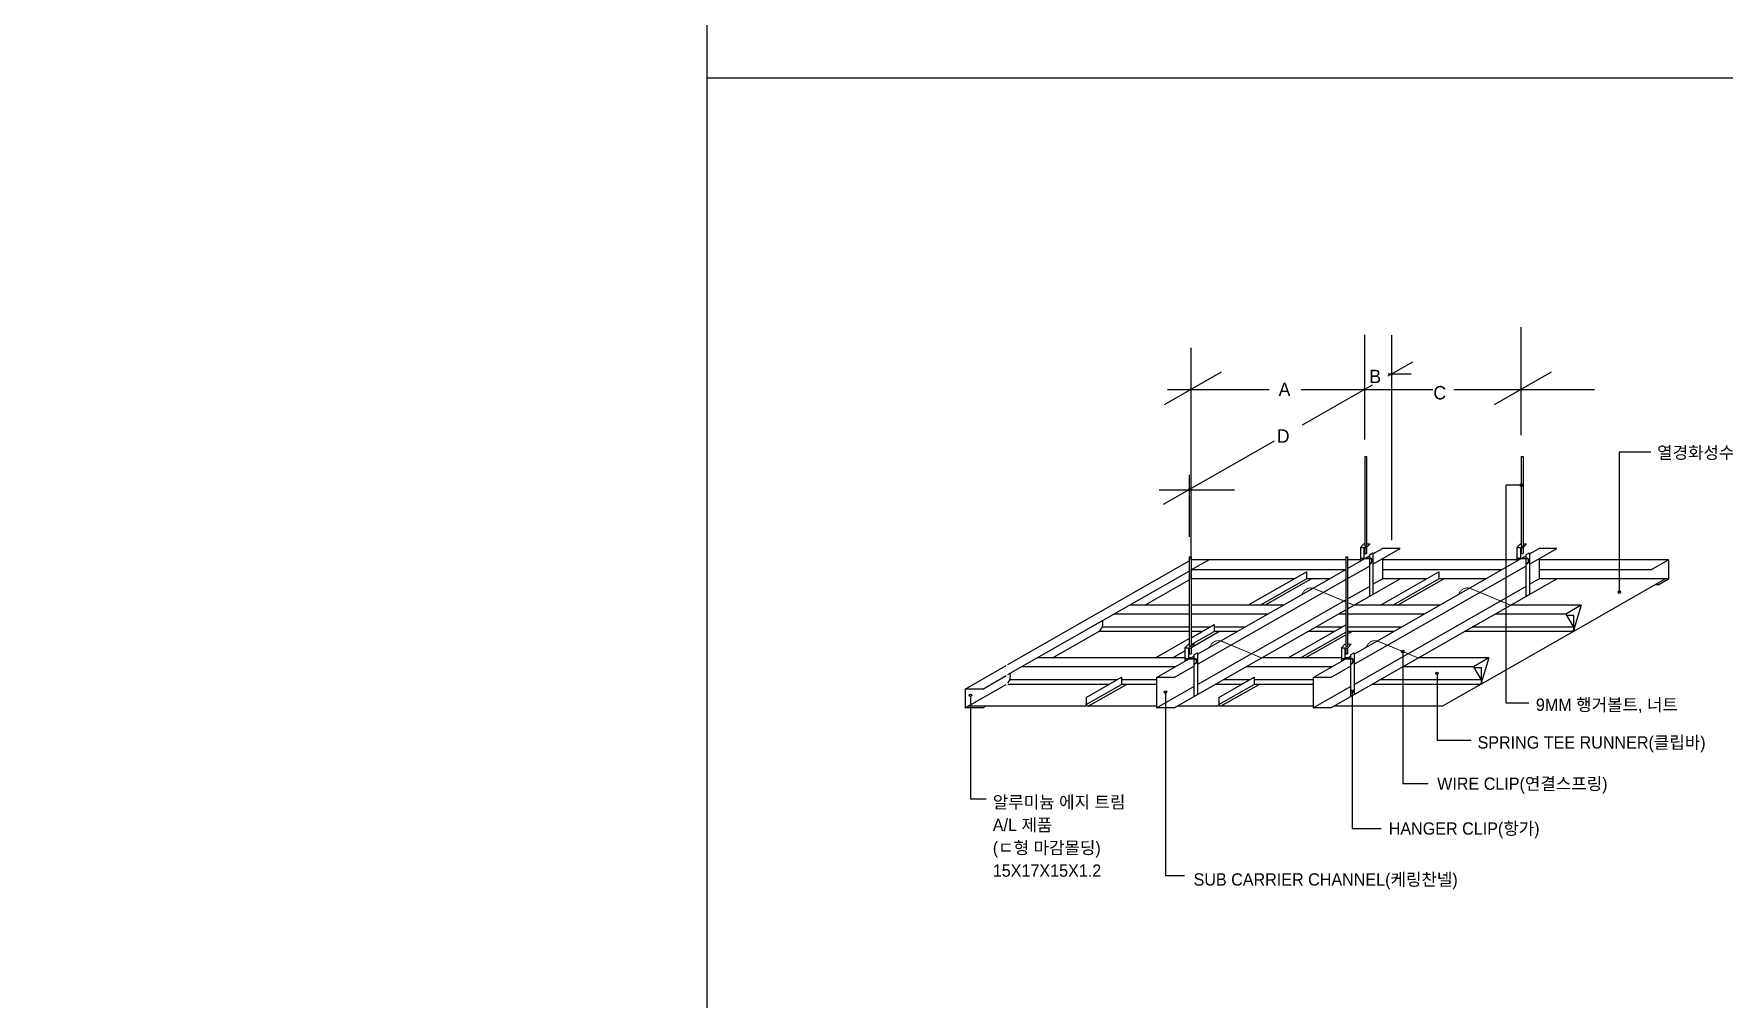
# Model space of a CAD drawing. Header units: millimetres. Extents: x 0 to 21000, y 0 to 5940.
# Drawn here: x 15898 to 18163, y 1736 to 3029 of the extents above; entities that cross this region are included whole.
import ezdxf

# ---------------------------------------------------------------- set-up
doc = ezdxf.new("R2010")
doc.units = ezdxf.units.MM
for name, color, linetype in [('3TEX', 3, 'Continuous'), ('SY', 1, 'Continuous'), ('TTL', 202, 'Continuous')]:
    doc.layers.add(name, color=color, linetype=linetype)
doc.styles.add('1', font='')
doc.styles.get('1').set_extended_font_data('Dotum')

msp = doc.modelspace()

# ---------------------------------------------------------------- linework, layer by layer
for p, q in [((17891.3, 2491.6), (17891.3, 2636.3)), ((17448.8, 2324.4), (17448.8, 2608.7)), ((17681.5, 2485.5), (17681.5, 2626.1)), ((17717.7, 2350.8), (17717.7, 2625.3)), ((17745.6, 2589.4), (17712.6, 2570.5)), ((17489.1, 2575.8), (17412.6, 2532.1)), ((17712.8, 2573.5), (17743.6, 2573.5)), ((17931.5, 2575.8), (17855.1, 2532.1)), ((17417.5, 2552.8), (17553.3, 2552.8)), ((17596.2, 2552.8), (17772.7, 2552.8)), ((17691.3, 2558.3), (17597.5, 2504.8)), ((17800.9, 2552.8), (17989.4, 2552.8)), ((17560.2, 2483.4), (17411.4, 2398.4)), ((17681.5, 2462.8), (17681.5, 2342.9)), ((17681.5, 2462.8), (17683.9, 2462.8)), ((17683.9, 2462.8), (17683.9, 2342.9)), ((17891.3, 2462.8), (17891.3, 2342.9)), ((17891.3, 2462.8), (17893.7, 2462.8)), ((17893.7, 2462.8), (17893.7, 2342.9)), ((17446.4, 2438.3), (17446.4, 2355.1)), ((17406.1, 2418.4), (17507.2, 2418.4)), ((17675.7, 2341), (17680.5, 2345.7)), ((17675.7, 2341), (17675.7, 2322.8)), ((17675.7, 2341), (17684, 2341)), ((17680.5, 2345.7), (17681.5, 2345.7)), ((17680.5, 2341), (17680.5, 2326.7)), ((17681.5, 2342.9), (17683.9, 2342.9)), ((17681.5, 2341), (17681.5, 2332.7)), ((17683.9, 2345.7), (17688.7, 2345.7)), ((17683.9, 2341), (17683.9, 2332.7)), ((17684, 2341), (17688.7, 2345.7)), ((17687.8, 2331.2), (17692.5, 2333.9)), ((17692.5, 2332.3), (17705.4, 2339.7)), ((17692.5, 2318.8), (17729.2, 2339.7)), ((17692.5, 2333.9), (17692.5, 2278)), ((17729.2, 2339.7), (17705.4, 2339.7)), ((17885.5, 2341), (17890.2, 2345.7)), ((17885.5, 2341), (17885.5, 2322.8)), ((17885.5, 2341), (17893.8, 2341)), ((17890.2, 2345.7), (17891.3, 2345.7)), ((17890.2, 2341), (17890.2, 2326.7)), ((17891.3, 2342.9), (17893.7, 2342.9)), ((17891.3, 2341), (17891.3, 2332.7)), ((17893.7, 2345.7), (17898.5, 2345.7)), ((17893.7, 2341), (17893.7, 2332.7)), ((17893.8, 2341), (17898.5, 2345.7)), ((17897.6, 2331.2), (17902.3, 2333.9)), ((17902.3, 2318.8), (17938.9, 2339.7)), ((17902.3, 2332.3), (17915.2, 2339.7)), ((17902.3, 2333.9), (17902.3, 2278)), ((17938.9, 2339.7), (17915.2, 2339.7)), ((17203.5, 2184.2), (17446.4, 2323)), ((17446.4, 2328.4), (17446.4, 2208.6)), ((17446.4, 2328.4), (17448.8, 2328.4)), ((17448.8, 2328.4), (17448.8, 2208.6)), ((17656.2, 2324.4), (17448.8, 2324.4)), ((17448.8, 2310.8), (17472.6, 2324.4)), ((17448.8, 2324.4), (17448.8, 2324.4)), ((17654.9, 2310.8), (17448.8, 2310.8)), ((17448.8, 2299), (17448.8, 2310.8)), ((17457.4, 2198), (17656.2, 2311.6)), ((17656.2, 2328.4), (17656.2, 2208.6)), ((17656.2, 2328.4), (17658.5, 2328.4)), ((17658.5, 2312.9), (17687.8, 2329.6)), ((17658.5, 2328.4), (17658.5, 2208.6)), ((17675.7, 2324.4), (17658.5, 2324.4)), ((17658.5, 2299.3), (17687.8, 2316.1)), ((17667.2, 2198), (17897.6, 2329.6)), ((17667.2, 2184.4), (17897.6, 2316.1)), ((17677.4, 2326.7), (17689.8, 2326.7)), ((17677.4, 2326.1), (17689.6, 2326.1)), ((17680.5, 2326.1), (17680.5, 2325.4)), ((17681.5, 2332.7), (17683.9, 2332.7)), ((17687.8, 2331.2), (17687.8, 2275.3)), ((17705.4, 2326.1), (17705.4, 2299)), ((17885.5, 2324.4), (17705.4, 2324.4)), ((17864.6, 2310.8), (17705.4, 2310.8)), ((17887.1, 2326.7), (17899.6, 2326.7)), ((17887.1, 2326.1), (17899.4, 2326.1)), ((17890.2, 2326.1), (17890.2, 2325.4)), ((17891.3, 2332.7), (17893.7, 2332.7)), ((17897.6, 2331.2), (17897.6, 2275.3)), ((17915.2, 2326.1), (17915.2, 2299)), ((18088.7, 2324.4), (17915.2, 2324.4)), ((18064.9, 2310.8), (17915.2, 2310.8)), ((18064.9, 2310.8), (18088.7, 2324.4)), ((18088.7, 2324.4), (18088.7, 2299)), ((17203.5, 2170.6), (17446.4, 2309.4)), ((17387, 2263.6), (17446.4, 2297.6)), ((17586.8, 2299), (17448.8, 2299)), ((17448.8, 2298.9), (17448.8, 2299)), ((17457.4, 2184.4), (17656.2, 2298)), ((17524.9, 2263.6), (17603.3, 2308.4)), ((17541.4, 2263.6), (17603.3, 2299)), ((17547.9, 2263.6), (17609.8, 2299)), ((17603.3, 2308.4), (17603.3, 2299)), ((17634.1, 2299), (17603.3, 2299)), ((17636.1, 2125.9), (17938.9, 2299)), ((17658.5, 2258.6), (17729.2, 2299)), ((17658.5, 2272.2), (17687.8, 2288.9)), ((17667.2, 2157.3), (17897.6, 2288.9)), ((17692.5, 2291.6), (17705.4, 2299)), ((17702.5, 2263.6), (17780.9, 2308.4)), ((17764.4, 2299), (17705.4, 2299)), ((17729.2, 2299), (17705.4, 2299)), ((17719, 2263.6), (17780.9, 2299)), ((17725.5, 2263.6), (17787.4, 2299)), ((17780.9, 2308.4), (17780.9, 2299)), ((17843.9, 2299), (17780.9, 2299)), ((17902.3, 2291.6), (17915.2, 2299)), ((18088.7, 2299), (17915.2, 2299)), ((17938.9, 2299), (17915.2, 2299)), ((17962.5, 2229.4), (18084.3, 2299)), ((18074.6, 2290.9), (18070.2, 2290.9)), ((18074.6, 2290.9), (18088.7, 2299)), ((17457.4, 2157.3), (17656.2, 2270.8)), ((17446.4, 2251.8), (17345.6, 2251.8)), ((17446.4, 2263.6), (17366.2, 2263.6)), ((17426.3, 2125.9), (17656.2, 2257.3)), ((17572.3, 2263.6), (17448.8, 2263.6)), ((17551.6, 2251.8), (17448.8, 2251.8)), ((17656.2, 2251.8), (17646.7, 2251.8)), ((17761.4, 2251.8), (17658.5, 2251.8)), ((17782, 2263.6), (17667.3, 2263.6)), ((17951, 2251.8), (17856.4, 2251.8)), ((17971.7, 2263.6), (17877, 2263.6)), ((17971.7, 2263.6), (17951, 2251.8)), ((17951, 2251.8), (17961.4, 2234.2)), ((17961.9, 2249.8), (17952.2, 2249.8)), ((17961.9, 2229), (17961.9, 2249.8)), ((17971.7, 2263.6), (17962.5, 2234.2)), ((17263.2, 2192.9), (17325.1, 2228.3)), ((17446.4, 2228.3), (17325.1, 2228.3)), ((17446.4, 2234.2), (17329.7, 2234.2)), ((17448.8, 2220.1), (17479.6, 2237.7)), ((17473.4, 2234.2), (17448.8, 2234.2)), ((17463.1, 2228.3), (17448.8, 2228.3)), ((17449.8, 2207.6), (17486, 2228.3)), ((17450, 2211.4), (17479.6, 2228.3)), ((17479.6, 2237.7), (17479.6, 2228.3)), ((17520.7, 2234.2), (17479.6, 2234.2)), ((17510.4, 2228.3), (17479.6, 2228.3)), ((17578.8, 2192.9), (17656.2, 2237.1)), ((17595.3, 2192.9), (17656.2, 2227.7)), ((17601.8, 2192.9), (17656.2, 2224)), ((17640.7, 2228.3), (17605.4, 2228.3)), ((17651, 2234.2), (17615.7, 2234.2)), ((17730.5, 2234.2), (17658.5, 2234.2)), ((17720.1, 2228.3), (17658.5, 2228.3)), ((17658.5, 2225.3), (17663.6, 2228.3)), ((17960.6, 2228.3), (17815.2, 2228.3)), ((17961.4, 2234.2), (17825.5, 2234.2)), ((17838.8, 2158.7), (17961.9, 2229)), ((17961.2, 2229.1), (17962.7, 2229.1)), ((17961.9, 2229), (17962.1, 2229.1)), ((17401.2, 2192.9), (17446.4, 2218.8)), ((17424.2, 2192.9), (17440.6, 2202.3)), ((17440.6, 2206.7), (17445.4, 2211.4)), ((17440.6, 2206.7), (17448.9, 2206.7)), ((17440.6, 2206.7), (17440.6, 2188.4)), ((17445.4, 2211.4), (17446.4, 2211.4)), ((17445.4, 2206.7), (17445.4, 2192.4)), ((17445.4, 2205), (17446.4, 2205.6)), ((17446.4, 2208.6), (17448.8, 2208.6)), ((17446.4, 2206.7), (17446.4, 2198.4)), ((17446.4, 2198.4), (17448.8, 2198.4)), ((17448.8, 2211.4), (17453.6, 2211.4)), ((17448.8, 2206.7), (17448.8, 2198.4)), ((17448.9, 2206.7), (17453.6, 2211.4)), ((17452.7, 2196.9), (17457.4, 2199.6)), ((17457.4, 2199.6), (17457.4, 2143.7)), ((17650.4, 2206.7), (17655.1, 2211.4)), ((17650.4, 2206.7), (17658.7, 2206.7)), ((17650.4, 2206.7), (17650.4, 2188.4)), ((17655.1, 2211.4), (17656.2, 2211.4)), ((17655.1, 2206.7), (17655.1, 2192.4)), ((17656.2, 2208.6), (17658.5, 2208.6)), ((17656.2, 2206.7), (17656.2, 2198.4)), ((17656.2, 2198.4), (17658.5, 2198.4)), ((17658.5, 2211.4), (17663.4, 2211.4)), ((17658.5, 2206.7), (17658.5, 2198.4)), ((17658.7, 2206.7), (17663.4, 2211.4)), ((17662.4, 2196.9), (17667.2, 2199.6)), ((17667.2, 2199.6), (17667.2, 2143.7)), ((17146, 2151.3), (17201.1, 2182.8)), ((17427.9, 2181.1), (17221.9, 2181.1)), ((17440.6, 2192.9), (17242.5, 2192.9)), ((17402.5, 2166.6), (17446.5, 2191.8)), ((17426.3, 2166.6), (17452.7, 2181.7)), ((17442.3, 2192.4), (17454.7, 2192.4)), ((17442.3, 2191.8), (17454.5, 2191.8)), ((17448.5, 2192.9), (17445.4, 2192.9)), ((17445.4, 2191.8), (17445.4, 2191.1)), ((17447.6, 2192.4), (17452.7, 2195.3)), ((17452.7, 2196.9), (17452.7, 2141)), ((17637.6, 2181.1), (17522.9, 2181.1)), ((17650.4, 2192.9), (17543.5, 2192.9)), ((17612.3, 2166.6), (17656.3, 2191.8)), ((17636.1, 2166.6), (17662.4, 2181.7)), ((17652, 2192.4), (17664.5, 2192.4)), ((17652, 2191.8), (17664.3, 2191.8)), ((17658.3, 2192.9), (17655.1, 2192.9)), ((17655.1, 2191.8), (17655.1, 2191.1)), ((17657.3, 2192.4), (17662.4, 2195.3)), ((17662.4, 2196.9), (17662.4, 2141)), ((17827.3, 2181.1), (17732.7, 2181.1)), ((17847.9, 2192.9), (17753.3, 2192.9)), ((17847.9, 2192.9), (17827.3, 2181.1)), ((17827.3, 2181.1), (17837.6, 2163.4)), ((17838.2, 2179.8), (17828, 2179.8)), ((17838.2, 2158.3), (17838.2, 2179.8)), ((17847.9, 2192.9), (17838.8, 2163.4)), ((17146, 2125.9), (17201.1, 2157.4)), ((17169.7, 2151.3), (17201.1, 2169.3)), ((17339.3, 2157.5), (17203.5, 2157.5)), ((17349.6, 2163.4), (17206, 2163.4)), ((17308.5, 2139.9), (17355.8, 2167)), ((17308.5, 2130.5), (17355.8, 2157.5)), ((17310.9, 2128.2), (17362.3, 2157.5)), ((17355.8, 2167), (17355.8, 2157.5)), ((17402.5, 2163.4), (17355.8, 2163.4)), ((17402.5, 2157.5), (17355.8, 2157.5)), ((17426.3, 2166.6), (17402.5, 2166.6)), ((17402.5, 2166.6), (17402.5, 2125.9)), ((17402.5, 2125.9), (17452.7, 2154.6)), ((17516.9, 2157.5), (17481.7, 2157.5)), ((17486.1, 2139.9), (17533.4, 2167)), ((17486.1, 2130.5), (17533.4, 2157.5)), ((17488.5, 2128.2), (17539.9, 2157.5)), ((17527.2, 2163.4), (17492, 2163.4)), ((17533.4, 2167), (17533.4, 2157.5)), ((17612.3, 2163.4), (17533.4, 2163.4)), ((17612.3, 2157.5), (17533.4, 2157.5)), ((17612.3, 2166.6), (17612.3, 2125.9)), ((17636.1, 2166.6), (17612.3, 2166.6)), ((17612.3, 2125.9), (17662.4, 2154.6)), ((17836.8, 2157.5), (17691.4, 2157.5)), ((17837.6, 2163.4), (17701.7, 2163.4)), ((17785.4, 2128.2), (17838.2, 2158.3)), ((17837.5, 2158.4), (17838.9, 2158.4)), ((17838.2, 2158.3), (17838.3, 2158.4)), ((17146, 2151.3), (17146, 2125.9)), ((17169.7, 2151.3), (17146, 2151.3)), ((17308.5, 2139.9), (17308.5, 2130.5)), ((17486.1, 2139.9), (17486.1, 2130.5)), ((17169.7, 2125.9), (17146, 2125.9)), ((17306.1, 2128.2), (17149.9, 2128.2)), ((17169.7, 2125.9), (17173.7, 2128.2)), ((17402.5, 2128.2), (17310.9, 2128.2)), ((17426.3, 2125.9), (17402.5, 2125.9)), ((17483.7, 2128.2), (17430.2, 2128.2)), ((17612.3, 2128.2), (17488.5, 2128.2)), ((17636.1, 2125.9), (17612.3, 2125.9)), ((17785.4, 2128.2), (17640, 2128.2))]:
    msp.add_line(p, q)
for points in [[(8400, 5940), (16800, 5940), (16800, 0), (8400, 0)], [(16800, 0), (21000, 0), (21000, 2970), (16800, 2970)]]:
    msp.add_lwpolyline(points, close=True)
at = {"const_width": 1.96}
for points in [[(17716.8, 2573.5, 1), (17718.7, 2573.5, 1)], [(17447.9, 2552.8, 1), (17449.8, 2552.8, 1)], [(17680.6, 2552.8, 1), (17682.5, 2552.8, 1)], [(17890.3, 2552.8, 1), (17892.3, 2552.8, 1)], [(17445.4, 2418.4, 1), (17447.4, 2418.4, 1)]]:
    msp.add_lwpolyline(points, format="xyb", close=True, dxfattribs=at)
at = {"const_width": 1.18}
for points in [[(17656.2, 2268.2), (17613.8, 2285.9, 0.359454), (17599.5, 2281.5), (17596.9, 2277.7)], [(17667.3, 2263.6), (17658.5, 2267.3, 0.359454)], [(17877, 2263.6), (17823.6, 2285.9, 0.359454), (17809.2, 2281.5), (17806.7, 2277.7)], [(17543.5, 2192.9), (17490.1, 2215.2, 0.359454), (17475.7, 2210.8), (17473.2, 2207)], [(17753.3, 2192.9), (17699.8, 2215.2, 0.359454), (17685.5, 2210.8), (17682.9, 2207)]]:
    msp.add_lwpolyline(points, format="xyb", dxfattribs=at)
for centre, radius, start, end in [((17677.3, 2326.4), 0.298, 82.7284, 277.2716), ((17687.5, 2323.1), 4.29, 273.9644, 57.4206), ((17687.5, 2323.1), 3.7, 274.5995, 54.8341), ((17887.1, 2326.4), 0.298, 82.7284, 277.2716), ((17897.3, 2323.1), 4.29, 273.9644, 57.4206), ((17897.3, 2323.1), 3.7, 274.5995, 54.8341), ((17317.6, 2238.9), 13, 304.9574, 17.9885), ((17956.8, 2231.8), 5.13, 316.9628, 27.7431), ((17967.1, 2231.8), 5.13, 152.2569, 211.1092), ((17442.2, 2192.1), 0.298, 82.7284, 277.2716), ((17452.4, 2188.8), 4.29, 273.9644, 57.4206), ((17452.4, 2188.8), 3.7, 274.5995, 54.8341), ((17652, 2192.1), 0.298, 82.7284, 277.2716), ((17662.1, 2188.8), 4.29, 273.9644, 57.4206), ((17662.1, 2188.8), 3.7, 274.5995, 54.8341), ((17193.9, 2168.2), 13, 317.4837, 17.9885), ((17833.1, 2161), 5.13, 316.9628, 27.7431), ((17843.3, 2161), 5.13, 152.2569, 211.1092), ((17306.1, 2130.5), 2.36, 270, 0), ((17310.9, 2130.5), 2.36, 180, 270), ((17483.7, 2130.5), 2.36, 270, 0), ((17488.5, 2130.5), 2.36, 180, 270)]:
    msp.add_arc(centre, radius, start, end)
at = {"layer": 'SY'}
for p, q in [((18022.6, 2469.2), (18022.6, 2281)), ((18022.6, 2469.2), (18064.7, 2469.2)), ((17870.6, 2424.4), (17870.6, 2132.9)), ((17891.3, 2424.4), (17870.6, 2424.4)), ((17732.5, 2201.6), (17732.5, 2024.8)), ((17778.4, 2172.2), (17778.4, 2082.6)), ((17153.4, 2142.7), (17153.4, 2004)), ((17414.5, 2147.2), (17414.5, 1901.4)), ((17664.5, 2148.5), (17664.5, 1964.4)), ((17870.6, 2132.9), (17901.2, 2132.9)), ((17778.4, 2082.6), (17824.3, 2082.6)), ((17732.5, 2024.8), (17766.6, 2024.8)), ((17153.4, 2004), (17174.5, 2004)), ((17664.5, 1964.4), (17703.4, 1964.4)), ((17414.5, 1901.4), (17440.1, 1901.4))]:
    msp.add_line(p, q, dxfattribs=at)
at = {"layer": 'TTL'}
for centre in [(17891.3, 2424.4), (18022.6, 2281), (17732.5, 2201.6), (17778.4, 2172.2), (17153.4, 2142.7), (17414.5, 2147.2), (17664.5, 2148.5)]:
    msp.add_circle(centre, 1.71, dxfattribs=at)

# ---------------------------------------------------------------- texts
at = {"layer": '3TEX', "color": 3, "lineweight": 50, "style": '1'}
for s, height, p in [('A', 18, (17566.2, 2544)), ('B', 18, (17687.7, 2561.2)), ('C', 18, (17773.6, 2539.4)), ('D', 18, (17563.8, 2481.3)), ('열경화성수지천정판(KSA/ISO 9002)', 16.5, (18073.3, 2459.9)), ('9MM 행거볼트, 너트', 16.5, (17910.9, 2122)), ('SPRING TEE RUNNER(클립바)', 16.5, (17832.7, 2071.5)), ('WIRE CLIP(연결스프링)', 16.5, (17778.6, 2016.2)), ('알루미늄 에지 트림', 16.5, (17183.2, 1991.4)), ('A/L 제품', 16.5, (17183.2, 1960.9)), ('HANGER CLIP(항가)', 16.5, (17713.7, 1956.1)), ('(ㄷ형 마감몰딩)', 16.5, (17183.2, 1930.3)), ('15X17X15X1.2', 16.5, (17183.2, 1899.7)), ('SUB CARRIER CHANNEL(케링찬넬)', 16.5, (17452.2, 1887.8))]:
    msp.add_text(s, height=height, dxfattribs=at).set_placement(p)

doc.saveas('drawing.dxf')
